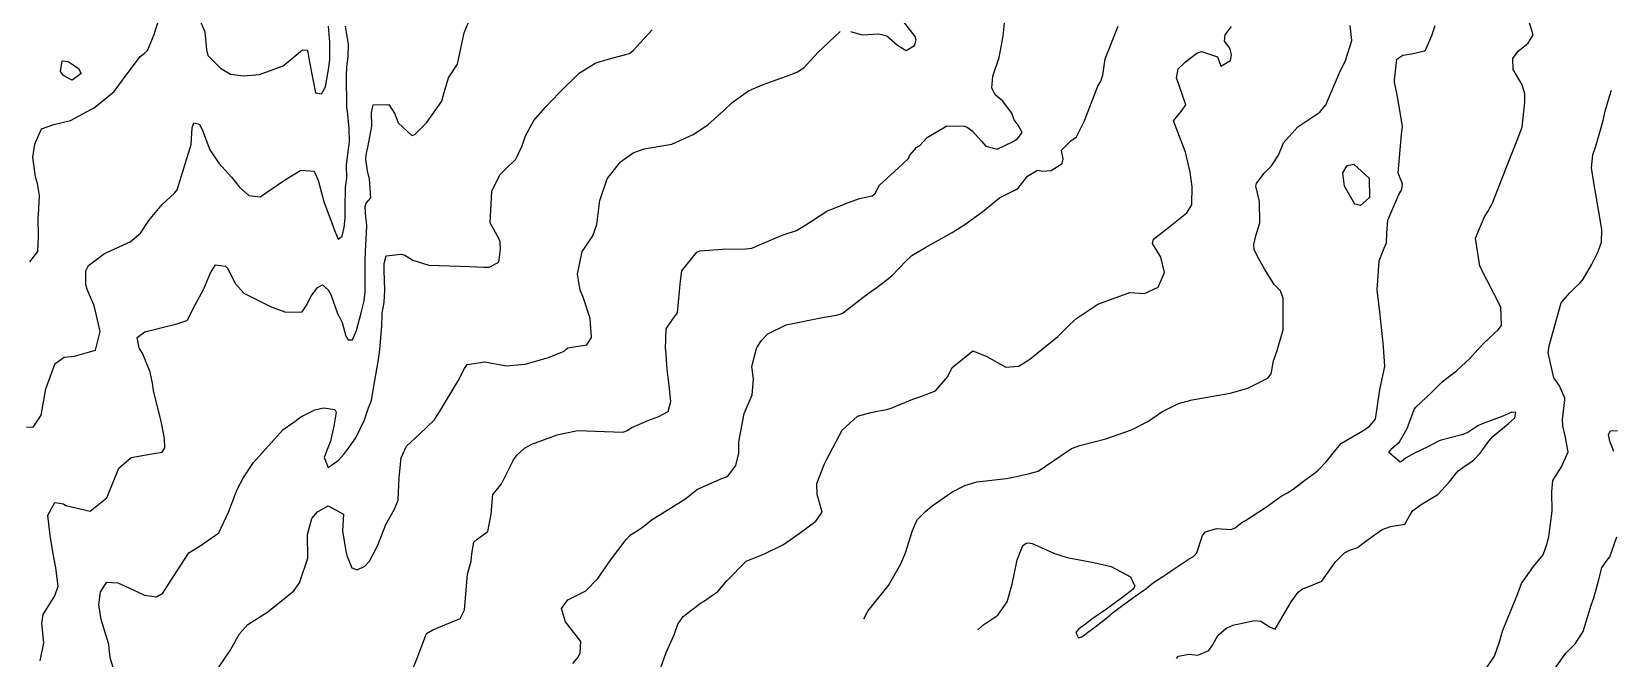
# Model space of a CAD drawing. Header units: feet. Extents: x 1313198 to 1317500, y 385000 to 389511.
# Drawn here: x 1315435 to 1316016, y 385327 to 385558 of the extents above; entities that cross this region are included whole.
import ezdxf

# ---------------------------------------------------------------- set-up
doc = ezdxf.new("R2010")
doc.units = ezdxf.units.FT
doc.layers.add('C-TOPO-MAJR', color=32, linetype='CONTINUOUS')

msp = doc.modelspace()

# ---------------------------------------------------------------- linework, layer by layer
at = {"layer": 'C-TOPO-MAJR'}
for points in [[(1315434.59, 385473.18), (1315437.53, 385476.9), (1315437.73, 385482.5), (1315437.68, 385489.27), (1315437.77, 385490.39), (1315438.12, 385497.55), (1315437.43, 385501.96), (1315436.65, 385504.39), (1315435.69, 385511.64), (1315436.35, 385516.36), (1315438.79, 385522.05), (1315443.41, 385523.59), (1315449.46, 385525.06), (1315457.25, 385529.2), (1315458.23, 385529.77), (1315465.58, 385535.71), (1315468.64, 385539.92), (1315475.06, 385548.57), (1315476.61, 385549.64), (1315477.84, 385550.83), (1315480.21, 385556.62), (1315480.51, 385557.49), (1315483.07, 385565.59)], [(1315438.33, 385326.52), (1315439.71, 385333.07), (1315439, 385340.38), (1315439.43, 385343.48), (1315443.73, 385350.39), (1315444.99, 385353.97), (1315444.15, 385360.66), (1315443.17, 385365.79), (1315442.04, 385372.56), (1315441.21, 385380.07), (1315443.76, 385384.69), (1315446.87, 385384.16), (1315447.81, 385383.63), (1315456.71, 385381.45), (1315462.84, 385386.34), (1315467.29, 385397.28), (1315471.84, 385401.22), (1315479.37, 385402.57), (1315483.17, 385403.15), (1315484.19, 385404.77), (1315484.02, 385408.18), (1315482.88, 385413.94), (1315480.05, 385425.87), (1315479.58, 385428.49), (1315478.79, 385432.63), (1315475.94, 385439.52), (1315474.87, 385441.25), (1315474.69, 385441.58), (1315474, 385445.28), (1315476.79, 385447.42), (1315483.7, 385449.09), (1315488.19, 385450.23), (1315492.19, 385451.53), (1315492.52, 385451.85), (1315495.36, 385457.36), (1315498.51, 385463.16), (1315500.89, 385469.13), (1315502.81, 385472.05), (1315506.45, 385471.51), (1315507.17, 385470.84), (1315510.14, 385465), (1315513.13, 385461.58), (1315523.43, 385456.47), (1315528.55, 385454.65), (1315534.64, 385454.74), (1315536.13, 385456.93), (1315537.93, 385460.51), (1315540.2, 385463.73), (1315542.1, 385464.7), (1315544.2, 385462.9), (1315545.14, 385461.07), (1315546.8, 385456.18), (1315547.85, 385453.55), (1315548.04, 385453.25), (1315549.29, 385450.89), (1315550.7, 385445.86), (1315551.5, 385444.49), (1315553.1, 385444.52), (1315554.58, 385447.84), (1315556.29, 385454.36), (1315557.39, 385458.86), (1315557.75, 385462.05), (1315557.78, 385463.77), (1315557.8, 385474.02), (1315558, 385479.38), (1315558.39, 385486.26), (1315558.24, 385488.09), (1315558.05, 385489.33), (1315557.71, 385493.49), (1315558.1, 385494.66), (1315559.88, 385496.66), (1315559.4, 385503.48), (1315558.66, 385506.52), (1315558.05, 385510.83), (1315558.17, 385512.3), (1315558.53, 385514.29), (1315558.69, 385515.12), (1315560.2, 385523.02), (1315560.1, 385528.04), (1315560.64, 385530.78), (1315566.39, 385531.01), (1315568.71, 385527.56), (1315569.93, 385524.17), (1315574.94, 385519.53), (1315576.04, 385519.9), (1315580.27, 385524.24), (1315585.98, 385532.15), (1315586.58, 385534.55), (1315588.36, 385540.71), (1315591.73, 385545.78), (1315594.15, 385557.24), (1315596.49, 385562.93)], [(1315496.73, 385562.59), (1315498.81, 385557.67), (1315499.44, 385550.99), (1315499.93, 385548.9), (1315504.65, 385544.34), (1315508.3, 385542.12), (1315512.91, 385541.54), (1315518.88, 385541.97), (1315527.64, 385545.16), (1315534.77, 385551.05), (1315536.34, 385550.87), (1315536.68, 385550.25), (1315536.69, 385550.16), (1315537.3, 385546.54), (1315539.53, 385535.26), (1315541.73, 385534.88), (1315543.15, 385537.46), (1315544.46, 385544.57), (1315544.73, 385547.31), (1315544.72, 385550.48), (1315544.73, 385553.85), (1315544.31, 385559.77)], [(1315573.81, 385319.71), (1315576.88, 385327.51), (1315580.25, 385336.55), (1315582.57, 385337.89), (1315592.68, 385342.02), (1315594.21, 385345.23), (1315595.29, 385358.4), (1315596.72, 385363.08), (1315596.99, 385365.8), (1315597.63, 385370.13), (1315598.87, 385371.26), (1315602.87, 385374.01), (1315604.08, 385380.4), (1315604.68, 385387.64), (1315606.93, 385390.42), (1315607.86, 385391.59), (1315612.11, 385400.1), (1315613.51, 385402.02), (1315616.23, 385404.61), (1315618.94, 385406.12), (1315628.25, 385409.57), (1315635.8, 385411.18), (1315645.72, 385410.78), (1315652.54, 385410.48), (1315653.99, 385411.16), (1315655.73, 385412.22), (1315661.98, 385414.91), (1315665.67, 385416.28), (1315669.05, 385418.16), (1315670.03, 385421.76), (1315669.39, 385427.64), (1315668.66, 385433.52), (1315668.2, 385440.7), (1315668.14, 385441.3), (1315668.33, 385448.52), (1315670.63, 385451.92), (1315672.51, 385454.44), (1315673.54, 385466.19), (1315674.03, 385469.85), (1315679.6, 385476.74), (1315680.75, 385477.2), (1315688.98, 385477.82), (1315697.61, 385477.89), (1315699.82, 385478.2), (1315709.26, 385482.16), (1315711.3, 385483), (1315716.18, 385484.6), (1315719.24, 385486.44), (1315727.39, 385491.77), (1315734.34, 385494.61), (1315739.4, 385496.38), (1315744.01, 385497.43), (1315744.99, 385498.11), (1315746.67, 385501.27), (1315753.71, 385507.7), (1315757.3, 385511.12), (1315757.82, 385512.28), (1315760.45, 385515.23), (1315761.63, 385515.97), (1315764.22, 385518.78), (1315771.42, 385523.06), (1315777.85, 385523.04), (1315778.91, 385522.64), (1315780.82, 385521.2), (1315784.05, 385517.57), (1315785.75, 385515.69), (1315789.95, 385514.54), (1315795.6, 385517.27), (1315797.35, 385518.31), (1315799.12, 385520.65), (1315797.63, 385523.37), (1315796.2, 385525.33), (1315795.28, 385527.73), (1315791.93, 385532.24), (1315789.37, 385534.4), (1315788, 385537.01), (1315788.28, 385541.35), (1315790.65, 385548.28), (1315792.18, 385556.09), (1315792.86, 385563.36)], [(1315736.01, 385557.84), (1315740.39, 385556.53), (1315746.45, 385556.88), (1315749.45, 385556.21), (1315753.36, 385552.72), (1315756.48, 385550.74), (1315759.55, 385552.65), (1315760.18, 385554.55), (1315759.86, 385555.98), (1315754.75, 385562.38)], [(1315855.78, 385327.32), (1315856.53, 385328.24), (1315860.39, 385329), (1315863.69, 385328.55), (1315867.64, 385330.24), (1315869.04, 385332.25), (1315871, 385335.8), (1315873.95, 385338.41), (1315876.55, 385339.62), (1315882.31, 385340.89), (1315884.53, 385341.29), (1315886.83, 385341.03), (1315890.17, 385338.82), (1315892.07, 385338.12), (1315897.96, 385348.21), (1315900.54, 385351.71), (1315902.1, 385353.01), (1315903.87, 385353.61), (1315909.24, 385355.73), (1315914.25, 385362.89), (1315917.54, 385366.2), (1315919.46, 385367.13), (1315922.31, 385368.13), (1315925.4, 385370.43), (1315928.58, 385372.84), (1315929.63, 385373.57), (1315931.34, 385374.74), (1315934.48, 385375.89), (1315939.65, 385376.78), (1315941.8, 385380.35), (1315942.66, 385381.73), (1315945.64, 385383.92), (1315951.87, 385387.66), (1315956.01, 385392.12), (1315959.32, 385396.28), (1315960.97, 385397.49), (1315964.44, 385399.87), (1315965.15, 385400.51), (1315967.35, 385402.79), (1315970.6, 385407.2), (1315972.06, 385408.99), (1315977.84, 385413.67), (1315980.09, 385415.82), (1315980.5, 385417.76), (1315979.02, 385417.86), (1315975.76, 385416.45), (1315968.07, 385413.6), (1315966.56, 385412.83), (1315962.87, 385410.42), (1315960.6, 385409.52), (1315953.07, 385407.61), (1315952.36, 385407.32), (1315948.15, 385405.17), (1315943.22, 385402.76), (1315939.98, 385401.02), (1315938.46, 385399.76), (1315937.98, 385399.51), (1315933.76, 385403.03), (1315934.93, 385404.56), (1315937.72, 385406.92), (1315940.57, 385411.93), (1315943.15, 385418.9), (1315943.74, 385419.77), (1315949.34, 385425.03), (1315953.35, 385428.89), (1315954.07, 385429.5), (1315958.66, 385433.07), (1315963.67, 385437.67), (1315966.53, 385440.86), (1315969.59, 385444.14), (1315970.14, 385444.65), (1315972.62, 385446.9), (1315974.01, 385448.15), (1315975.24, 385449.79), (1315974.99, 385456.43), (1315967.21, 385471.52), (1315965.71, 385481.8), (1315968.83, 385489.43), (1315970.22, 385491.61), (1315971.72, 385494.39), (1315978.11, 385510.79), (1315980.62, 385516.82), (1315982.84, 385522.63), (1315983.79, 385531.76), (1315983.73, 385534.88), (1315982.83, 385538.16), (1315979.48, 385543.83), (1315979.33, 385547.81), (1315981.33, 385550.53), (1315985.02, 385553.5), (1315986.88, 385556.55), (1315985.47, 385560.95)], [(1315433.31, 385412.44), (1315435.8, 385412.36), (1315438.69, 385416.81), (1315440.5, 385426.42), (1315443.88, 385435.71), (1315447.13, 385438.11), (1315450.93, 385438.45), (1315458.65, 385440.67), (1315460.37, 385447.57), (1315458.6, 385455.46), (1315458.03, 385457.27), (1315456.44, 385461.06), (1315455.7, 385462.73), (1315455.19, 385464.64), (1315455.1, 385469.79), (1315456.1, 385471.73), (1315462.01, 385476.18), (1315471.38, 385480.53), (1315475.22, 385483.69), (1315478.28, 385488.32), (1315483.2, 385494.26), (1315487.66, 385498.36), (1315488.74, 385499.63), (1315493.86, 385516.23), (1315494.25, 385522.38), (1315494.85, 385524.27), (1315496.9, 385523.72), (1315498.03, 385521.34), (1315500.69, 385514.28), (1315504.03, 385509.43), (1315508.68, 385504.28), (1315511.58, 385500.62), (1315514.99, 385497.5), (1315519.21, 385497.07), (1315528.08, 385503.19), (1315534.12, 385506.76), (1315538.96, 385506.4), (1315540.58, 385502.82), (1315540.84, 385501.71), (1315542.61, 385495.32), (1315544.25, 385490.67), (1315545.51, 385487.52), (1315546.57, 385484.46), (1315547.88, 385481.51), (1315549.36, 385482.6), (1315550.09, 385485.74), (1315550.4, 385489.19), (1315550.42, 385492.9), (1315550.53, 385500.46), (1315550.8, 385502.2), (1315550.96, 385503.93), (1315550.9, 385508.78), (1315551.46, 385513.59), (1315551.92, 385516.27), (1315551.99, 385517.26), (1315551.87, 385522.1), (1315551.22, 385528.55), (1315551.07, 385529.9), (1315551.01, 385532.55), (1315550.94, 385539.08), (1315550.85, 385541.36), (1315551.03, 385544.63), (1315551.55, 385548.77), (1315551.66, 385553.17), (1315550.59, 385559.78)], [(1315465.85, 385321.93), (1315464.11, 385327.75), (1315463.76, 385331.01), (1315463.58, 385332.54), (1315460.73, 385341.73), (1315459.89, 385347.08), (1315460.48, 385351.91), (1315462.91, 385355.38), (1315466.85, 385355.22), (1315472.52, 385352.65), (1315476.69, 385350.62), (1315481.06, 385350.03), (1315483.48, 385351.38), (1315485.79, 385354.98), (1315493, 385366.15), (1315497.08, 385368.72), (1315503.99, 385373.55), (1315507.51, 385381.17), (1315510.73, 385389.5), (1315513.08, 385393.88), (1315516.78, 385399.39), (1315527.6, 385411.56), (1315531.2, 385413.97), (1315531.87, 385414.44), (1315534.06, 385416.16), (1315539.32, 385418.78), (1315542.49, 385419.5), (1315546.6, 385418.83), (1315547.1, 385417.88), (1315546.21, 385412.78), (1315544.98, 385407.25), (1315543.8, 385404.21), (1315542.73, 385401.21), (1315544.11, 385397.59), (1315547.88, 385400.17), (1315550.13, 385402.72), (1315551.28, 385404.11), (1315554.31, 385408.41), (1315557.49, 385415.06), (1315558.97, 385419.48), (1315559.82, 385421.61), (1315560.03, 385422.24), (1315561.28, 385429.48), (1315562.51, 385436.54), (1315563.15, 385440.8), (1315563.92, 385449.74), (1315563.95, 385453.38), (1315564.03, 385454.25), (1315564.69, 385458.16), (1315564.97, 385462.66), (1315564.76, 385469.93), (1315564.69, 385472.48), (1315565.52, 385475.31), (1315570.92, 385475.99), (1315572.34, 385475.53), (1315575.21, 385473.73), (1315581.1, 385471.89), (1315596.33, 385471.44), (1315601.21, 385471.17), (1315603.26, 385471.13), (1315606.83, 385473.01), (1315607.46, 385477.84), (1315607.34, 385480.36), (1315606.81, 385481.69), (1315603.69, 385487.42), (1315604.31, 385499.06), (1315607.26, 385505.05), (1315609.45, 385507.26), (1315613.1, 385510.87), (1315615.39, 385515.79), (1315616.66, 385519.45), (1315619.77, 385525.07), (1315623.82, 385529.9), (1315629.07, 385535.23), (1315636.39, 385542.42), (1315642.31, 385546.17), (1315646.99, 385547.58), (1315654.82, 385549.67), (1315656.26, 385550.77), (1315663.2, 385558.34)], [(1315503.45, 385323.48), (1315508.18, 385330.31), (1315511.59, 385336.39), (1315514.67, 385339.91), (1315522.04, 385344.55), (1315531.53, 385352.21), (1315533.65, 385355.11), (1315536.68, 385364.27), (1315536.52, 385372.98), (1315538.11, 385378.84), (1315540.27, 385381.27), (1315544.14, 385383.5), (1315549.85, 385380.38), (1315549.39, 385374.27), (1315550.71, 385366.82), (1315551.18, 385364.9), (1315552.87, 385360.62), (1315554.84, 385360), (1315557.63, 385361.3), (1315559.31, 385363.08), (1315562.46, 385369.02), (1315565.37, 385376.58), (1315568.54, 385382.27), (1315569.86, 385385.49), (1315570.27, 385393.93), (1315570.97, 385401.12), (1315572.91, 385405.4), (1315577.98, 385410.1), (1315583.13, 385414.96), (1315585.02, 385418.03), (1315591.97, 385429.44), (1315594.28, 385433.98), (1315595.19, 385435.36), (1315601.72, 385436.33), (1315609.66, 385434.96), (1315616.57, 385435.48), (1315625.1, 385438.02), (1315630.9, 385440.3), (1315631.62, 385441.06), (1315632.19, 385441.56), (1315639.22, 385442.65), (1315640.93, 385445.38), (1315640.38, 385452.36), (1315637.78, 385460.13), (1315636.75, 385462.67), (1315635.79, 385468.61), (1315637.53, 385476.88), (1315637.8, 385477.37), (1315641.44, 385482.64), (1315642.84, 385486.84), (1315644.02, 385495.66), (1315646.7, 385503.62), (1315651.59, 385509.83), (1315656.26, 385513.25), (1315660.19, 385514.6), (1315670.43, 385516.4), (1315678.3, 385519.87), (1315683.65, 385523.51), (1315689.49, 385528.72), (1315692.61, 385531.64), (1315698.56, 385535.93), (1315699.66, 385536.48), (1315704.29, 385538.37), (1315713.9, 385541.9), (1315716.56, 385542.93), (1315719.04, 385544.54), (1315724.1, 385550.07), (1315732.21, 385557.82)], [(1315634.03, 385325.47), (1315635.88, 385327.75), (1315636.79, 385329.37), (1315637.01, 385333.59), (1315631.41, 385340.84), (1315629.86, 385345.72), (1315632.21, 385348.95), (1315638.8, 385352.22), (1315643.26, 385356.75), (1315647.89, 385363.49), (1315653.62, 385371.12), (1315655.21, 385372.79), (1315657.67, 385374.28), (1315659.61, 385375.58), (1315663.24, 385378.48), (1315674.81, 385385.7), (1315675.62, 385386.32), (1315679.85, 385389.55), (1315689.04, 385393.59), (1315690.83, 385394.3), (1315693.91, 385398.26), (1315695.08, 385402.76), (1315695.06, 385407.03), (1315696.93, 385417.36), (1315699.94, 385424.24), (1315700.43, 385430.07), (1315699.86, 385434.64), (1315701.55, 385441.3), (1315701.81, 385441.79), (1315703.22, 385444.07), (1315705.69, 385446.62), (1315712.44, 385449.93), (1315725.78, 385452.65), (1315730.85, 385453.57), (1315732.83, 385454.17), (1315733.54, 385454.55), (1315740.59, 385460.07), (1315744.25, 385462.68), (1315745.2, 385463.3), (1315751.21, 385468.02), (1315756.37, 385473.39), (1315758.53, 385475.44), (1315763.38, 385478.22), (1315773.44, 385483.89), (1315778.11, 385486.83), (1315784.67, 385491.59), (1315790.78, 385496.68), (1315796.61, 385499.61), (1315797.59, 385500.18), (1315801.12, 385504.63), (1315804.77, 385506.84), (1315806.61, 385506.49), (1315809.83, 385506.66), (1315813.85, 385509.33), (1315814.16, 385510.91), (1315813.61, 385514.14), (1315817.03, 385517.64), (1315819.06, 385519.11), (1315821.86, 385524.7), (1315826.88, 385537.67), (1315827.99, 385539.5), (1315828.71, 385541.68), (1315829.57, 385547.79), (1315834.38, 385559.75)], [(1315666.27, 385323.67), (1315668.39, 385329.61), (1315671.26, 385336.11), (1315672.62, 385339.94), (1315674.54, 385342.81), (1315680.95, 385347.71), (1315682.05, 385348.33), (1315687.35, 385351.93), (1315690.67, 385355.9), (1315697.75, 385363.07), (1315704.41, 385365.85), (1315711.43, 385369.25), (1315717.19, 385373.25), (1315723.26, 385377.78), (1315725.66, 385381.12), (1315723.86, 385387.6), (1315723.67, 385391.69), (1315726.56, 385398.84), (1315727.22, 385400.34), (1315732.96, 385411.25), (1315738.67, 385416.38), (1315743.56, 385417.76), (1315749.74, 385418.98), (1315751.05, 385419.39), (1315758.99, 385422.62), (1315761.88, 385423.67), (1315767.3, 385425.67), (1315771.75, 385431.03), (1315773.35, 385434.36), (1315781.04, 385440.44), (1315786.09, 385438.34), (1315793.16, 385434.37), (1315797.85, 385434.78), (1315801.93, 385437.39), (1315812.16, 385445.75), (1315816.78, 385450.26), (1315819.21, 385452.46), (1315826.97, 385457.61), (1315838.66, 385461.92), (1315844.03, 385461.55), (1315849.1, 385463.84), (1315851.45, 385469.18), (1315850.03, 385474.82), (1315846.98, 385479.88), (1315847.4, 385481.47), (1315852.87, 385485.72), (1315859.56, 385491.2), (1315861.41, 385494.06), (1315861.47, 385494.39), (1315861.6, 385500.74), (1315860.84, 385506.12), (1315859.3, 385512.98), (1315859.11, 385513.47), (1315854.72, 385524.98), (1315857.89, 385528.93), (1315859.27, 385530.86), (1315855.85, 385540.76), (1315856.44, 385544.04), (1315859.18, 385546.58), (1315863.3, 385549.87), (1315865.01, 385550.42), (1315870.87, 385548.42), (1315871.41, 385547.17), (1315872.08, 385545.03), (1315875.6, 385547.08), (1315876.07, 385549.26), (1315875.52, 385551.3), (1315874.98, 385552.1), (1315873.41, 385554.28), (1315873.74, 385556.6), (1315876.04, 385559.56)], [(1315740.96, 385341.93), (1315742.44, 385344.8), (1315745.39, 385348.44), (1315749.97, 385354.22), (1315754.53, 385362.17), (1315756.29, 385366.21), (1315758.77, 385374.34), (1315760.55, 385378.29), (1315763.77, 385381.54), (1315766.11, 385383.4), (1315773.27, 385388.43), (1315778.01, 385390.98), (1315782.43, 385392.26), (1315793.37, 385393.47), (1315795.86, 385394.01), (1315801.26, 385395.23), (1315804.96, 385396.16), (1315813.46, 385401.92), (1315817.24, 385404.47), (1315820.27, 385405.62), (1315829.84, 385408.12), (1315839.29, 385411.36), (1315845.51, 385414.61), (1315850.48, 385418.01), (1315856.59, 385421.08), (1315861.62, 385422.4), (1315875.51, 385424.92), (1315881.99, 385426.68), (1315889.37, 385430.44), (1315890.56, 385431.94), (1315891.49, 385436.78), (1315892.77, 385440.59), (1315895.02, 385448.14), (1315895.03, 385455.18), (1315895.06, 385459.83), (1315893.96, 385462.46), (1315891.65, 385464.78), (1315888.26, 385470.29), (1315886.05, 385474.21), (1315884.29, 385477.5), (1315884.19, 385479.56), (1315885.01, 385482.71), (1315886.4, 385487.51), (1315886.35, 385495.28), (1315885.01, 385500.99), (1315885.19, 385501.91), (1315888.04, 385505.7), (1315890.76, 385508.37), (1315893.27, 385512.32), (1315895.18, 385516.83), (1315900.33, 385522.75), (1315907.34, 385527.34), (1315908.41, 385528.12), (1315910.64, 385530.82), (1315915.7, 385542.62), (1315917.96, 385547.13), (1315920.26, 385554.49), (1315919.65, 385559.93)], [(1315782.8, 385337.86), (1315785, 385339.87), (1315790.17, 385343.28), (1315793.65, 385348.18), (1315795.41, 385354.72), (1315797.28, 385363.64), (1315799.31, 385368.87), (1315800.64, 385369.77), (1315801.6, 385369.84), (1315802.83, 385369.57), (1315803.67, 385369.23), (1315810.96, 385365.92), (1315815.65, 385364.46), (1315825.48, 385362.59), (1315831.82, 385361.14), (1315838.95, 385357.36), (1315840.46, 385353.9), (1315839.88, 385352.85), (1315836.13, 385349.94), (1315834.73, 385348.89), (1315830.64, 385345.87), (1315829.68, 385345.22), (1315824.75, 385341.85), (1315822.34, 385339.93), (1315819.84, 385338.12), (1315818.79, 385336.94), (1315819.87, 385335), (1315821.04, 385335.35), (1315823.55, 385337.24), (1315826.26, 385339.26), (1315831.47, 385343.29), (1315831.73, 385343.53), (1315832.24, 385343.99), (1315836.64, 385347.38), (1315837.76, 385348.23), (1315839.73, 385349.61), (1315844.5, 385352.96), (1315845.29, 385353.62), (1315847.42, 385355.3), (1315851.72, 385358.08), (1315852.27, 385358.44), (1315854.27, 385359.79), (1315860.04, 385363.76), (1315860.24, 385363.87), (1315862.09, 385364.9), (1315863.31, 385366.17), (1315865.39, 385372.56), (1315866.49, 385373.87), (1315870.46, 385375.12), (1315875.83, 385374.72), (1315877.41, 385375.38), (1315879.84, 385377.28), (1315880.73, 385377.8), (1315881.2, 385378.02), (1315888.88, 385383.14), (1315893.72, 385386.66), (1315894.5, 385387.12), (1315896.58, 385388.22), (1315898.31, 385389.33), (1315898.72, 385389.64), (1315902.97, 385392.93), (1315906.82, 385395.7), (1315907.03, 385395.85), (1315907.8, 385396.57), (1315910.9, 385399.78), (1315914.35, 385404.01), (1315916.39, 385406.51), (1315923.46, 385410.52), (1315925.06, 385411.46), (1315926.78, 385412.81), (1315928.94, 385415.32), (1315930.33, 385425.32), (1315930.61, 385426.69), (1315932.3, 385434.7), (1315931.87, 385441.85), (1315931.62, 385444.44), (1315930.51, 385454.8), (1315929.58, 385462.89), (1315930.29, 385473.47), (1315932.14, 385478.18), (1315932.93, 385480.12), (1315933.07, 385483.68), (1315933.43, 385488.39), (1315937.52, 385497.86), (1315938.58, 385499.71), (1315938.9, 385501.82), (1315937.45, 385505.14), (1315937.3, 385505.87), (1315938.53, 385519.94), (1315938.82, 385523.02), (1315937.45, 385530.98), (1315936.76, 385535.16), (1315935.96, 385539.22), (1315935.85, 385539.85), (1315936.73, 385547.56), (1315938.97, 385549.1), (1315942.28, 385549.59), (1315946.95, 385550.67), (1315947.26, 385550.88), (1315949.66, 385556.27), (1315950.89, 385560)], [(1315450.14, 385539.91), (1315446.9, 385541.55), (1315445.77, 385543.14), (1315446.49, 385547.02), (1315448.69, 385546.76), (1315450.53, 385545.58), (1315452.44, 385544.23), (1315453.44, 385542.33), (1315450.14, 385539.91)], [(1315969.58, 385323.62), (1315972.65, 385328.24), (1315974.46, 385333.44), (1315975.52, 385337.35), (1315979, 385345.85), (1315980.83, 385350.26), (1315982.51, 385354.88), (1315986.93, 385361.15), (1315990.47, 385365.45), (1315991.96, 385369.56), (1315992.56, 385372.21), (1315993.82, 385381.52), (1315993.69, 385388.56), (1315994.08, 385392.75), (1315997.21, 385397.8), (1315999.71, 385403.25), (1315998.64, 385409.23), (1315997.7, 385412.9), (1315997.61, 385415.24), (1315998.45, 385422.47), (1315998.46, 385423.05), (1315996.53, 385427.51), (1315994.38, 385430.54), (1315992.38, 385439.74), (1315992.78, 385442.23), (1315997.11, 385458.03), (1316000.14, 385461.57), (1316002.44, 385463.8), (1316004.12, 385465.43), (1316005.24, 385466.73), (1316008.33, 385472.01), (1316010.68, 385476.97), (1316011.97, 385480.38), (1316012.11, 385485.06), (1316009.86, 385498.04), (1316009.48, 385499.95), (1316008.28, 385507.64), (1316008.82, 385512.51), (1316009.89, 385515.67), (1316012.62, 385525.07), (1316013.33, 385528.5), (1316014.41, 385532.24), (1316015.59, 385536.21)], [(1315920.92, 385509.01), (1315926.57, 385503.83), (1315926.69, 385496.77), (1315923.43, 385493.88), (1315921.36, 385494.37), (1315917.5, 385500.97), (1315916.95, 385505.9), (1315918.47, 385508.53), (1315920.92, 385509.01)], [(1316016.51, 385403.48), (1316014.95, 385407.24), (1316014.53, 385409.64), (1316015.28, 385410.98), (1316017.84, 385411.19)], [(1315994.93, 385323.85), (1315998.82, 385329.27), (1316002.29, 385332.78), (1316005.17, 385337.26), (1316008.14, 385346.9), (1316009.13, 385349.62), (1316010.72, 385355.44), (1316012.08, 385360.67), (1316013.56, 385362.84), (1316014.95, 385364.76), (1316017.59, 385372.08)]]:
    msp.add_lwpolyline(points, dxfattribs=at)

doc.saveas('drawing.dxf')
